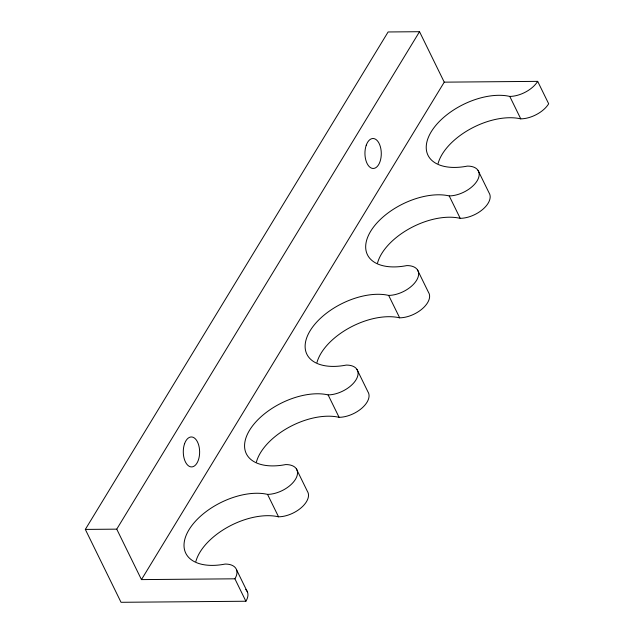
<?xml version="1.0" encoding="UTF-8"?>
<svg xmlns="http://www.w3.org/2000/svg" width="634" height="634" viewBox="0 0 634 634"><rect width="100%" height="100%" fill="white"/><g stroke="black" fill="none" stroke-linecap="round" stroke-linejoin="round"><path stroke-width="0.95" d="M85.328 529.414L388.111 31.969L419.526 31.7L444.244 82.158L141.461 579.603L234.905 578.81L245.889 601.238L121.039 602.3L85.328 529.414L116.743 529.152L419.526 31.7M444.244 82.158L537.68 81.358L548.672 103.786A22.467 12.434 -26.1 0 1 520.768 118.859A54.342 30.075 -26.1 0 0 438.094 163.501M537.68 81.358A22.467 12.434 -26.1 0 1 509.784 96.431L520.768 118.859M478.028 170.356L489.012 192.784A22.467 12.434 -26.1 0 1 483.211 208.99A22.467 12.434 -26.1 0 1 460.213 218.342A54.342 30.075 -26.1 0 0 377.539 262.991M509.784 96.431A54.342 30.075 -26.1 0 0 431.239 131.753A54.342 30.075 -26.1 0 0 467.377 166.1A22.467 12.434 -26.1 0 1 477.125 180.848A22.467 12.434 -26.1 0 1 449.221 195.922L460.213 218.342M417.473 269.846L428.457 292.274A22.467 12.434 -26.1 0 1 422.648 308.481A22.467 12.434 -26.1 0 1 399.658 317.832A54.342 30.075 -26.1 0 0 316.984 362.482M449.221 195.922A54.342 30.075 -26.1 0 0 370.684 231.244A54.342 30.075 -26.1 0 0 406.814 265.591A22.467 12.434 -26.1 0 1 416.57 280.339A22.467 12.434 -26.1 0 1 388.666 295.412L399.658 317.832M356.918 369.337L367.902 391.764A22.467 12.434 -26.1 0 1 362.093 407.971A22.467 12.434 -26.1 0 1 339.095 417.323A54.342 30.075 -26.1 0 0 256.429 461.972M388.666 295.412A54.342 30.075 -26.1 0 0 310.129 330.734A54.342 30.075 -26.1 0 0 346.259 365.081A22.467 12.434 -26.1 0 1 356.015 379.829A22.467 12.434 -26.1 0 1 328.111 394.903L339.095 417.323M296.363 468.827L307.347 491.247A22.467 12.434 -26.1 0 1 301.538 507.462A22.467 12.434 -26.1 0 1 278.54 516.813A54.342 30.075 -26.1 0 0 195.874 561.462M328.111 394.903A54.342 30.075 -26.1 0 0 249.574 430.224A54.342 30.075 -26.1 0 0 285.704 464.571A22.467 12.434 -26.1 0 1 295.46 479.32A22.467 12.434 -26.1 0 1 267.556 494.385L278.54 516.813M236.537 569.768L247.522 592.196M116.743 529.152L141.461 579.603M245.723 589.469A22.467 12.434 -26.1 0 1 245.889 601.238M234.905 578.81A22.467 12.434 -26.1 0 0 225.149 564.062A54.342 30.075 -26.1 0 1 189.019 529.715A54.342 30.075 -26.1 0 1 267.556 494.385M184.581 443.681A14.994 8.179 89.5 0 0 191.056 466.901A14.994 8.179 89.5 0 0 198.727 445.226A14.994 8.179 89.5 0 0 184.581 443.681M366.238 145.226A14.994 8.179 89.5 0 0 372.713 168.446A14.994 8.179 89.5 0 0 380.384 146.771A14.994 8.179 89.5 0 0 366.238 145.226"/></g></svg>
